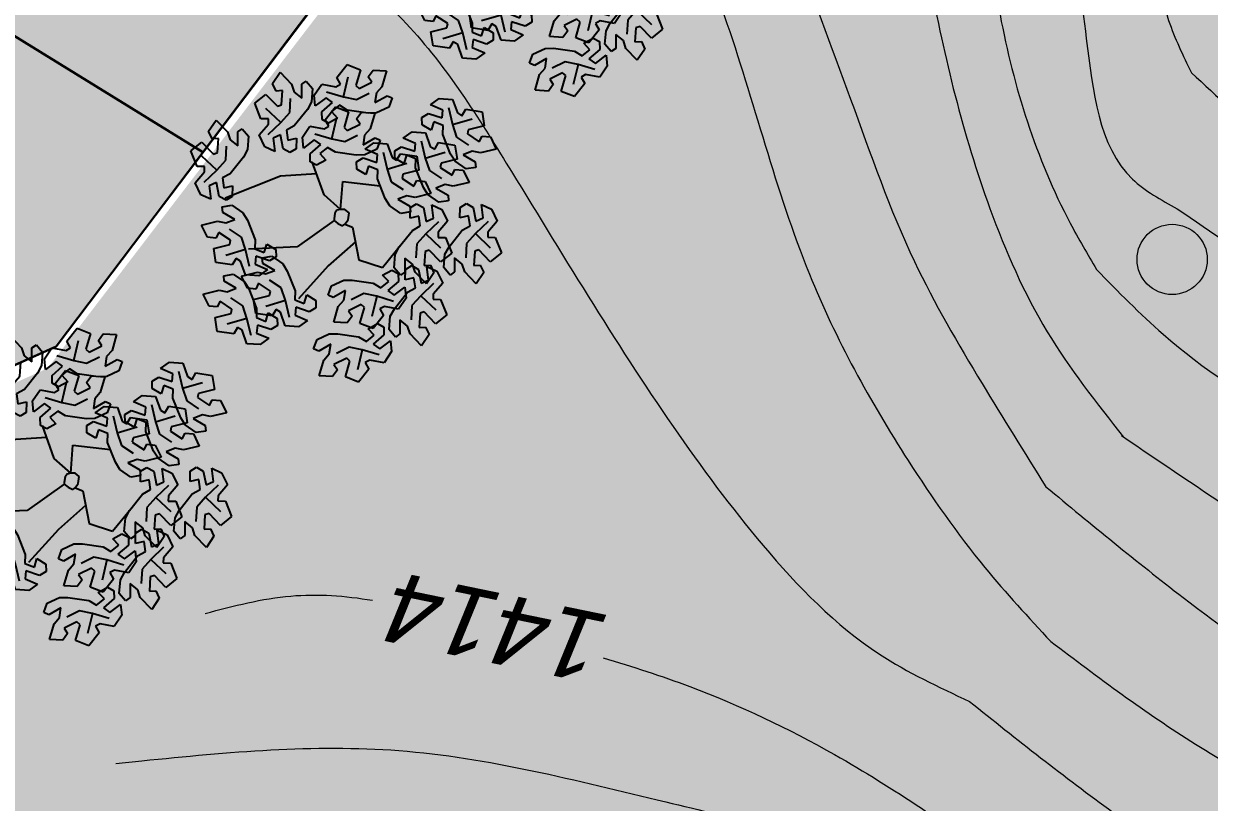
# Model space of a CAD drawing. Header units: millimetres. Extents: x 5637 to 6048, y 3385 to 3927.
# Drawn here: x 5945.9 to 5962.78, y 3538.46 to 3549.55 of the extents above; entities that cross this region are included whole.
import ezdxf

# ---------------------------------------------------------------- set-up
doc = ezdxf.new("R2010")
doc.units = ezdxf.units.MM
doc.layers.add('Contour Lines', color=253, linetype='Continuous')
doc.layers.add('trees old', color=116, linetype='Continuous')
doc.layers.add('hatch', color=253, linetype='Continuous', lineweight=13)
doc.layers.add('project gr', color=250, linetype='Continuous', lineweight=30)
doc.layers.add('plants1', color=7, linetype='Continuous', true_color=0x89ee5d)
doc.styles.add('Arial cursiv 2.0', font='ariali.ttf', dxfattribs={"height": 2})
pattern_1 = [(45, (2816.3681, -1263.7476), (-0.265165043, 0.265165043), []), (135, (2816.3681, -1263.7476), (-0.79549513, 0.265165043), [0.9375, -0.5625])]

# ---------------------------------------------------------------- blocks, each defined once
blk = doc.blocks.new('212')
at = {"color": 48, "linetype": 'Continuous'}
for p, q in [((2812.246, 4856.905), (2812.352, 4857.064)), ((2812.352, 4857.064), (2812.514, 4856.895)), ((2813.16, 4856.989), (2813.307, 4857.173)), ((2813.307, 4857.173), (2813.495, 4857.1)), ((2813.495, 4857.1), (2813.43, 4856.875)), ((2813.608, 4857), (2813.677, 4857.096)), ((2813.677, 4857.096), (2813.867, 4857.083)), ((2813.867, 4857.083), (2813.802, 4856.858)), ((2812.295, 4856.797), (2812.246, 4856.905)), ((2812.514, 4856.895), (2812.551, 4856.783)), ((2812.66, 4856.894), (2812.725, 4856.94)), ((2812.66, 4856.696), (2812.66, 4856.894)), ((2812.725, 4856.94), (2812.813, 4856.833)), ((2812.838, 4856.74), (2812.944, 4856.897)), ((2812.944, 4856.897), (2813.146, 4856.859)), ((2813.146, 4856.859), (2813.212, 4856.895)), ((2813.212, 4856.895), (2813.16, 4856.989)), ((2813.16, 4856.989), (2813.16, 4856.989)), ((2813.255, 4856.716), (2813.323, 4857.001)), ((2813.43, 4856.875), (2813.477, 4856.833)), ((2813.477, 4856.833), (2813.658, 4856.924)), ((2813.658, 4856.924), (2813.608, 4857)), ((2813.802, 4856.858), (2813.724, 4856.77)), ((2811.994, 4856.623), (2812.151, 4856.749)), ((2812.151, 4856.749), (2812.314, 4856.581)), ((2812.386, 4856.803), (2812.295, 4856.797)), ((2812.374, 4856.601), (2812.386, 4856.803)), ((2812.49, 4856.49), (2812.502, 4856.693)), ((2812.551, 4856.783), (2812.66, 4856.696)), ((2812.813, 4856.833), (2812.797, 4856.642)), ((2812.853, 4856.586), (2812.838, 4856.74)), ((2813.006, 4856.701), (2812.853, 4856.586)), ((2813.098, 4856.635), (2813.006, 4856.701)), ((2813.015, 4856.787), (2813.255, 4856.716)), ((2813.255, 4856.716), (2813.44, 4856.678)), ((2813.44, 4856.678), (2813.621, 4856.768)), ((2813.724, 4856.77), (2813.703, 4856.632)), ((2813.703, 4856.632), (2813.875, 4856.731)), ((2813.875, 4856.731), (2813.947, 4856.699)), ((2813.947, 4856.699), (2813.899, 4856.569)), ((2814.492, 4856.602), (2814.619, 4856.692)), ((2814.619, 4856.692), (2814.808, 4856.679)), ((2812.08, 4856.404), (2811.994, 4856.623)), ((2812.364, 4856.35), (2812.151, 4856.551)), ((2812.314, 4856.581), (2812.374, 4856.601)), ((2812.74, 4856.536), (2812.554, 4856.3)), ((2812.797, 4856.642), (2812.74, 4856.536)), ((2812.947, 4856.502), (2813.098, 4856.635)), ((2812.992, 4856.389), (2813.139, 4856.573)), ((2813.197, 4856.594), (2813.085, 4856.506)), ((2813.139, 4856.573), (2813.327, 4856.501)), ((2813.307, 4856.527), (2813.197, 4856.594)), ((2813.605, 4856.484), (2813.307, 4856.527)), ((2813.899, 4856.569), (2813.725, 4856.487)), ((2814.669, 4856.527), (2814.492, 4856.602)), ((2814.658, 4856.414), (2814.669, 4856.527)), ((2814.748, 4856.562), (2814.806, 4856.319)), ((2814.808, 4856.679), (2814.876, 4856.485)), ((2814.94, 4856.446), (2814.995, 4856.538)), ((2814.995, 4856.538), (2814.995, 4856.538)), ((2814.995, 4856.538), (2815.228, 4856.503)), ((2811.335, 4856.226), (2811.441, 4856.385)), ((2811.441, 4856.385), (2811.603, 4856.216)), ((2812.187, 4856.402), (2812.08, 4856.404)), ((2812.08, 4856.404), (2812.08, 4856.404)), ((2812.182, 4856.178), (2812.364, 4856.35)), ((2812.186, 4856.327), (2812.187, 4856.402)), ((2812.364, 4856.35), (2812.49, 4856.49)), ((2812.949, 4856.391), (2812.947, 4856.502)), ((2812.947, 4856.502), (2812.947, 4856.502)), ((2813.04, 4856.341), (2812.949, 4856.391)), ((2813.044, 4856.296), (2812.992, 4856.389)), ((2812.992, 4856.389), (2812.992, 4856.389)), ((2813.171, 4856.413), (2813.04, 4856.341)), ((2813.085, 4856.506), (2813.171, 4856.413)), ((2813.087, 4856.116), (2813.155, 4856.402)), ((2813.327, 4856.501), (2813.262, 4856.276)), ((2813.44, 4856.4), (2813.509, 4856.497)), ((2813.49, 4856.324), (2813.44, 4856.4)), ((2813.509, 4856.497), (2813.699, 4856.484)), ((2813.725, 4856.487), (2813.605, 4856.484)), ((2813.699, 4856.484), (2813.634, 4856.259)), ((2814.371, 4856.422), (2814.467, 4856.479)), ((2814.374, 4856.318), (2814.371, 4856.422)), ((2814.467, 4856.479), (2814.467, 4856.479)), ((2814.467, 4856.479), (2814.658, 4856.414)), ((2814.539, 4856.361), (2814.502, 4856.24)), ((2814.672, 4856.308), (2814.539, 4856.361)), ((2814.806, 4856.319), (2815.087, 4856.403)), ((2814.876, 4856.485), (2814.94, 4856.446)), ((2815.228, 4856.503), (2815.259, 4856.304)), ((2811.384, 4856.118), (2811.335, 4856.226)), ((2811.603, 4856.216), (2811.64, 4856.104)), ((2811.749, 4856.017), (2811.75, 4856.215)), ((2811.75, 4856.215), (2811.814, 4856.261)), ((2811.814, 4856.261), (2811.902, 4856.154)), ((2812.052, 4856.172), (2812.186, 4856.327)), ((2812.554, 4856.3), (2812.441, 4856.239)), ((2812.441, 4856.239), (2812.461, 4856.097)), ((2812.671, 4856.141), (2812.777, 4856.298)), ((2812.777, 4856.298), (2812.979, 4856.26)), ((2812.847, 4856.188), (2813.087, 4856.116)), ((2812.979, 4856.26), (2813.044, 4856.296)), ((2813.262, 4856.276), (2813.309, 4856.234)), ((2813.309, 4856.234), (2813.49, 4856.324)), ((2813.634, 4856.259), (2813.556, 4856.171)), ((2814.106, 4856.127), (2814.232, 4856.217)), ((2814.232, 4856.217), (2814.421, 4856.204)), ((2814.502, 4856.24), (2814.374, 4856.318)), ((2814.421, 4856.204), (2814.489, 4856.01)), ((2814.669, 4856.18), (2814.672, 4856.308)), ((2814.78, 4855.9), (2814.669, 4856.18)), ((2814.806, 4856.319), (2814.865, 4856.14)), ((2815.031, 4856.247), (2815.019, 4856.186)), ((2815.019, 4856.186), (2815.188, 4856.074)), ((2815.259, 4856.304), (2815.031, 4856.247)), ((2811.083, 4855.944), (2811.24, 4856.07)), ((2811.24, 4856.07), (2811.403, 4855.901)), ((2811.475, 4856.124), (2811.384, 4856.118)), ((2811.463, 4855.921), (2811.475, 4856.124)), ((2811.579, 4855.811), (2811.591, 4856.014)), ((2811.64, 4856.104), (2811.749, 4856.017)), ((2811.902, 4856.154), (2811.886, 4855.963)), ((2812.135, 4856.001), (2812.052, 4856.172)), ((2812.356, 4856.174), (2812.252, 4856.127)), ((2812.252, 4856.127), (2812.276, 4855.937)), ((2812.395, 4855.976), (2812.356, 4856.174)), ((2812.461, 4856.097), (2812.584, 4856.126)), ((2812.584, 4856.126), (2812.581, 4855.976)), ((2812.685, 4855.986), (2812.671, 4856.141)), ((2812.838, 4856.102), (2812.685, 4855.986)), ((2812.779, 4855.903), (2812.931, 4856.035)), ((2812.931, 4856.035), (2812.838, 4856.102)), ((2813.087, 4856.116), (2813.272, 4856.078)), ((2813.272, 4856.078), (2813.453, 4856.169)), ((2813.556, 4856.171), (2813.535, 4856.033)), ((2813.535, 4856.033), (2813.707, 4856.132)), ((2813.562, 4855.969), (2813.689, 4856.059)), ((2813.689, 4856.059), (2813.878, 4856.046)), ((2813.707, 4856.132), (2813.779, 4856.099)), ((2813.779, 4856.099), (2813.731, 4855.969)), ((2813.878, 4856.046), (2813.946, 4855.852)), ((2814.282, 4856.052), (2814.106, 4856.127)), ((2814.271, 4855.939), (2814.282, 4856.052)), ((2814.361, 4856.087), (2814.419, 4855.844)), ((2814.489, 4856.01), (2814.553, 4855.971)), ((2814.553, 4855.971), (2814.608, 4856.063)), ((2814.608, 4856.063), (2814.608, 4856.063)), ((2814.608, 4856.063), (2814.841, 4856.028)), ((2814.841, 4856.028), (2814.872, 4855.829)), ((2814.865, 4856.14), (2815.034, 4856.028)), ((2815.188, 4856.074), (2815.228, 4856.156)), ((2815.228, 4856.156), (2815.346, 4856.144)), ((2815.346, 4856.144), (2815.43, 4855.972)), ((2811.169, 4855.725), (2811.083, 4855.944)), ((2811.453, 4855.67), (2811.24, 4855.872)), ((2811.403, 4855.901), (2811.463, 4855.921)), ((2811.829, 4855.857), (2811.643, 4855.621)), ((2811.886, 4855.963), (2811.829, 4855.857)), ((2812.276, 4855.937), (2812.135, 4856.001)), ((2812.493, 4855.922), (2812.395, 4855.976)), ((2812.395, 4855.976), (2812.395, 4855.976)), ((2812.581, 4855.976), (2812.493, 4855.922)), ((2812.781, 4855.791), (2812.779, 4855.903)), ((2812.779, 4855.903), (2812.779, 4855.903)), ((2813.029, 4855.995), (2812.917, 4855.906)), ((2812.917, 4855.906), (2813.003, 4855.814)), ((2813.139, 4855.928), (2813.029, 4855.995)), ((2813.437, 4855.885), (2813.139, 4855.928)), ((2813.557, 4855.888), (2813.437, 4855.885)), ((2813.441, 4855.789), (2813.537, 4855.846)), ((2813.537, 4855.846), (2813.537, 4855.846)), ((2813.537, 4855.846), (2813.727, 4855.781)), ((2813.731, 4855.969), (2813.557, 4855.888)), ((2813.739, 4855.894), (2813.562, 4855.969)), ((2813.727, 4855.781), (2813.739, 4855.894)), ((2813.818, 4855.929), (2813.876, 4855.686)), ((2813.946, 4855.852), (2814.01, 4855.813)), ((2813.985, 4855.946), (2814.08, 4856.004)), ((2813.987, 4855.843), (2813.985, 4855.946)), ((2814.115, 4855.765), (2813.987, 4855.843)), ((2814.01, 4855.813), (2814.065, 4855.905)), ((2814.065, 4855.905), (2814.065, 4855.905)), ((2814.065, 4855.905), (2814.298, 4855.87)), ((2814.08, 4856.004), (2814.08, 4856.004)), ((2814.08, 4856.004), (2814.271, 4855.939)), ((2814.152, 4855.886), (2814.115, 4855.765)), ((2814.285, 4855.833), (2814.152, 4855.886)), ((2814.298, 4855.87), (2814.329, 4855.671)), ((2814.419, 4855.844), (2814.701, 4855.928)), ((2814.419, 4855.844), (2814.479, 4855.665)), ((2814.843, 4855.798), (2814.78, 4855.9)), ((2815.088, 4855.94), (2814.958, 4855.89)), ((2814.958, 4855.89), (2815.129, 4855.79)), ((2815.203, 4855.916), (2815.088, 4855.94)), ((2815.43, 4855.972), (2815.203, 4855.916)), ((2811.276, 4855.723), (2811.169, 4855.725)), ((2811.169, 4855.725), (2811.169, 4855.725)), ((2811.271, 4855.499), (2811.453, 4855.67)), ((2811.275, 4855.648), (2811.276, 4855.723)), ((2811.453, 4855.67), (2811.579, 4855.811)), ((2812.872, 4855.742), (2812.781, 4855.791)), ((2812.978, 4855.318), (2812.811, 4855.791)), ((2813.003, 4855.814), (2812.872, 4855.742)), ((2813.444, 4855.685), (2813.441, 4855.789)), ((2813.572, 4855.607), (2813.444, 4855.685)), ((2813.609, 4855.728), (2813.572, 4855.607)), ((2813.742, 4855.675), (2813.609, 4855.728)), ((2813.739, 4855.547), (2813.742, 4855.675)), ((2813.876, 4855.686), (2814.157, 4855.77)), ((2813.876, 4855.686), (2813.935, 4855.507)), ((2814.329, 4855.671), (2814.101, 4855.614)), ((2814.282, 4855.705), (2814.285, 4855.833)), ((2814.393, 4855.425), (2814.282, 4855.705)), ((2814.645, 4855.772), (2814.632, 4855.711)), ((2814.632, 4855.711), (2814.801, 4855.599)), ((2814.872, 4855.829), (2814.645, 4855.772)), ((2814.801, 4855.599), (2814.842, 4855.681)), ((2814.842, 4855.681), (2814.959, 4855.669)), ((2815, 4855.688), (2814.843, 4855.798)), ((2815.137, 4855.711), (2815, 4855.688)), ((2815.129, 4855.79), (2815.137, 4855.711)), ((2811.141, 4855.492), (2811.275, 4855.648)), ((2811.643, 4855.621), (2811.53, 4855.56)), ((2811.53, 4855.56), (2811.55, 4855.418)), ((2812.357, 4855.587), (2811.568, 4855.27)), ((2812.872, 4855.62), (2812.357, 4855.587)), ((2813.213, 4855.112), (2813.244, 4855.51)), ((2813.244, 4855.51), (2813.778, 4855.448)), ((2813.85, 4855.267), (2813.739, 4855.547)), ((2813.935, 4855.507), (2814.104, 4855.395)), ((2814.101, 4855.614), (2814.089, 4855.553)), ((2814.089, 4855.553), (2814.258, 4855.441)), ((2814.258, 4855.441), (2814.298, 4855.523)), ((2814.298, 4855.523), (2814.416, 4855.511)), ((2814.416, 4855.511), (2814.5, 4855.339)), ((2814.479, 4855.665), (2814.648, 4855.553)), ((2814.959, 4855.669), (2815.044, 4855.497)), ((2811.224, 4855.322), (2811.141, 4855.492)), ((2811.445, 4855.494), (2811.341, 4855.448)), ((2811.341, 4855.448), (2811.365, 4855.257)), ((2811.484, 4855.297), (2811.445, 4855.494)), ((2811.55, 4855.418), (2811.673, 4855.447)), ((2811.673, 4855.447), (2811.67, 4855.297)), ((2814.5, 4855.339), (2814.273, 4855.284)), ((2814.456, 4855.323), (2814.393, 4855.425)), ((2814.701, 4855.465), (2814.571, 4855.415)), ((2814.571, 4855.415), (2814.743, 4855.315)), ((2814.817, 4855.441), (2814.701, 4855.465)), ((2815.044, 4855.497), (2814.817, 4855.441)), ((2811.365, 4855.257), (2811.224, 4855.322)), ((2811.582, 4855.243), (2811.484, 4855.297)), ((2811.484, 4855.297), (2811.484, 4855.297)), ((2811.529, 4855.148), (2811.665, 4855.171)), ((2811.67, 4855.297), (2811.582, 4855.243)), ((2811.665, 4855.171), (2811.823, 4855.062)), ((2813.913, 4855.165), (2813.85, 4855.267)), ((2814.07, 4855.055), (2813.913, 4855.165)), ((2814.158, 4855.307), (2814.028, 4855.257)), ((2814.028, 4855.257), (2814.199, 4855.157)), ((2814.273, 4855.284), (2814.158, 4855.307)), ((2814.208, 4855.138), (2814.296, 4855.192)), ((2814.296, 4855.192), (2814.394, 4855.138)), ((2814.614, 4855.213), (2814.456, 4855.323)), ((2814.537, 4854.988), (2814.513, 4855.178)), ((2814.513, 4855.178), (2814.654, 4855.113)), ((2814.75, 4855.236), (2814.614, 4855.213)), ((2814.743, 4855.315), (2814.75, 4855.236)), ((2814.915, 4855.141), (2815.004, 4855.195)), ((2815.004, 4855.195), (2815.101, 4855.141)), ((2815.244, 4854.99), (2815.221, 4855.18)), ((2815.221, 4855.18), (2815.362, 4855.116)), ((2811.536, 4855.069), (2811.529, 4855.148)), ((2811.708, 4854.97), (2811.536, 4855.069)), ((2811.823, 4855.062), (2811.886, 4854.959)), ((2813.133, 4855.059), (2813.122, 4854.977)), ((2813.162, 4855.099), (2813.133, 4855.059)), ((2813.213, 4855.112), (2813.162, 4855.099)), ((2813.274, 4855.111), (2813.213, 4855.112)), ((2813.334, 4855.062), (2813.274, 4855.111)), ((2813.321, 4854.962), (2813.334, 4855.062)), ((2814.207, 4855.079), (2814.07, 4855.055)), ((2814.199, 4855.157), (2814.207, 4855.079)), ((2814.205, 4854.989), (2814.208, 4855.138)), ((2814.328, 4855.017), (2814.205, 4854.989)), ((2814.348, 4854.876), (2814.328, 4855.017)), ((2814.394, 4855.138), (2814.394, 4855.138)), ((2814.394, 4855.138), (2814.433, 4854.941)), ((2814.654, 4855.113), (2814.737, 4854.943)), ((2814.912, 4854.991), (2814.915, 4855.141)), ((2815.035, 4855.02), (2814.912, 4854.991)), ((2815.056, 4854.878), (2815.035, 4855.02)), ((2815.101, 4855.141), (2815.101, 4855.141)), ((2815.101, 4855.141), (2815.14, 4854.943)), ((2815.362, 4855.116), (2815.445, 4854.945)), ((2811.235, 4854.887), (2811.463, 4854.943)), ((2811.32, 4854.715), (2811.235, 4854.887)), ((2811.463, 4854.943), (2811.578, 4854.919)), ((2811.578, 4854.919), (2811.708, 4854.97)), ((2811.801, 4854.719), (2811.632, 4854.831)), ((2811.886, 4854.959), (2811.997, 4854.679)), ((2813.121, 4854.953), (2812.593, 4854.577)), ((2813.122, 4854.977), (2813.121, 4854.953)), ((2813.121, 4854.953), (2813.175, 4854.911)), ((2813.175, 4854.911), (2813.241, 4854.88)), ((2813.241, 4854.88), (2813.276, 4854.903)), ((2813.276, 4854.903), (2813.321, 4854.962)), ((2813.276, 4854.903), (2813.384, 4854.859)), ((2813.384, 4854.859), (2813.474, 4854.394)), ((2814.235, 4854.814), (2814.348, 4854.876)), ((2814.607, 4854.937), (2814.425, 4854.765)), ((2814.433, 4854.941), (2814.537, 4854.988)), ((2814.737, 4854.943), (2814.603, 4854.787)), ((2814.943, 4854.817), (2815.056, 4854.878)), ((2815.314, 4854.939), (2815.133, 4854.767)), ((2815.14, 4854.943), (2815.244, 4854.99)), ((2815.445, 4854.945), (2815.311, 4854.789)), ((2811.438, 4854.704), (2811.32, 4854.715)), ((2811.478, 4854.785), (2811.438, 4854.704)), ((2811.647, 4854.674), (2811.478, 4854.785)), ((2811.635, 4854.612), (2811.647, 4854.674)), ((2811.86, 4854.54), (2811.801, 4854.719)), ((2811.997, 4854.679), (2811.994, 4854.551)), ((2814.049, 4854.578), (2814.235, 4854.814)), ((2814.425, 4854.765), (2814.299, 4854.624)), ((2814.425, 4854.765), (2814.638, 4854.563)), ((2814.603, 4854.787), (2814.602, 4854.712)), ((2814.602, 4854.712), (2814.709, 4854.711)), ((2814.709, 4854.711), (2814.709, 4854.711)), ((2814.709, 4854.711), (2814.795, 4854.491)), ((2814.757, 4854.58), (2814.943, 4854.817)), ((2815.133, 4854.767), (2815.007, 4854.626)), ((2815.133, 4854.767), (2815.345, 4854.566)), ((2815.311, 4854.789), (2815.309, 4854.715)), ((2815.309, 4854.715), (2815.416, 4854.713)), ((2815.416, 4854.713), (2815.416, 4854.713)), ((2815.416, 4854.713), (2815.502, 4854.494)), ((2811.407, 4854.556), (2811.635, 4854.612)), ((2811.438, 4854.357), (2811.407, 4854.556)), ((2811.86, 4854.54), (2811.579, 4854.456)), ((2811.918, 4854.297), (2811.86, 4854.54)), ((2812.593, 4854.577), (2811.902, 4854.548)), ((2811.994, 4854.551), (2812.127, 4854.498)), ((2812.127, 4854.498), (2812.164, 4854.619)), ((2812.164, 4854.619), (2812.292, 4854.541)), ((2812.292, 4854.541), (2812.294, 4854.438)), ((2813.424, 4854.652), (2813.038, 4854.309)), ((2813.809, 4854.284), (2814.091, 4854.631)), ((2813.992, 4854.472), (2814.049, 4854.578)), ((2814.299, 4854.624), (2814.287, 4854.422)), ((2814.416, 4854.514), (2814.403, 4854.312)), ((2814.475, 4854.534), (2814.416, 4854.514)), ((2814.638, 4854.365), (2814.475, 4854.534)), ((2814.795, 4854.491), (2814.638, 4854.365)), ((2814.699, 4854.475), (2814.757, 4854.58)), ((2815.007, 4854.626), (2814.995, 4854.424)), ((2815.123, 4854.516), (2815.111, 4854.314)), ((2815.183, 4854.536), (2815.123, 4854.516)), ((2815.345, 4854.367), (2815.183, 4854.536)), ((2815.502, 4854.494), (2815.345, 4854.367)), ((2811.671, 4854.321), (2811.438, 4854.357)), ((2811.726, 4854.413), (2811.671, 4854.321)), ((2811.671, 4854.321), (2811.671, 4854.321)), ((2811.79, 4854.374), (2811.726, 4854.413)), ((2811.858, 4854.18), (2811.79, 4854.374)), ((2812.008, 4854.445), (2811.997, 4854.332)), ((2811.997, 4854.332), (2812.173, 4854.257)), ((2812.199, 4854.38), (2812.008, 4854.445)), ((2812.097, 4854.422), (2812.234, 4854.446)), ((2812.105, 4854.344), (2812.097, 4854.422)), ((2812.276, 4854.244), (2812.105, 4854.344)), ((2812.294, 4854.438), (2812.199, 4854.38)), ((2812.199, 4854.38), (2812.199, 4854.38)), ((2812.234, 4854.446), (2812.391, 4854.336)), ((2812.391, 4854.336), (2812.454, 4854.234)), ((2813.474, 4854.394), (2813.809, 4854.284)), ((2813.976, 4854.281), (2813.992, 4854.472)), ((2814.238, 4854.331), (2814.129, 4854.419)), ((2814.129, 4854.419), (2814.129, 4854.22)), ((2814.275, 4854.22), (2814.238, 4854.331)), ((2814.683, 4854.283), (2814.699, 4854.475)), ((2814.945, 4854.334), (2814.836, 4854.421)), ((2814.836, 4854.421), (2814.836, 4854.223)), ((2814.982, 4854.222), (2814.945, 4854.334)), ((2815.111, 4854.314), (2815.202, 4854.32)), ((2815.202, 4854.32), (2815.251, 4854.212)), ((2811.549, 4854.168), (2811.686, 4854.191)), ((2811.557, 4854.089), (2811.549, 4854.168)), ((2811.686, 4854.191), (2811.843, 4854.082)), ((2811.803, 4854.162), (2812.031, 4854.217)), ((2811.888, 4853.99), (2811.803, 4854.162)), ((2812.047, 4854.167), (2811.858, 4854.18)), ((2812.031, 4854.217), (2812.146, 4854.194)), ((2812.173, 4854.257), (2812.047, 4854.167)), ((2812.146, 4854.194), (2812.276, 4854.244)), ((2812.454, 4854.234), (2812.565, 4853.954)), ((2813.038, 4854.309), (2812.612, 4853.837)), ((2813.812, 4854.177), (2813.943, 4854.249)), ((2813.899, 4854.085), (2813.812, 4854.177)), ((2813.943, 4854.249), (2814.034, 4854.2)), ((2814.064, 4854.174), (2813.976, 4854.281)), ((2814.034, 4854.2), (2814.036, 4854.088)), ((2814.129, 4854.22), (2814.064, 4854.174)), ((2814.134, 4854.108), (2814.137, 4854.258)), ((2814.137, 4854.258), (2814.226, 4854.312)), ((2814.226, 4854.312), (2814.323, 4854.257)), ((2814.437, 4854.051), (2814.275, 4854.22)), ((2814.323, 4854.257), (2814.323, 4854.257)), ((2814.323, 4854.257), (2814.362, 4854.06)), ((2814.403, 4854.312), (2814.494, 4854.317)), ((2814.543, 4854.21), (2814.437, 4854.051)), ((2814.466, 4854.107), (2814.443, 4854.297)), ((2814.443, 4854.297), (2814.584, 4854.233)), ((2814.494, 4854.317), (2814.543, 4854.21)), ((2814.584, 4854.233), (2814.667, 4854.062)), ((2814.772, 4854.177), (2814.683, 4854.283)), ((2814.836, 4854.223), (2814.772, 4854.177)), ((2815.144, 4854.053), (2814.982, 4854.222)), ((2815.251, 4854.212), (2815.144, 4854.053)), ((2811.728, 4853.989), (2811.557, 4854.089)), ((2811.598, 4853.939), (2811.728, 4853.989)), ((2811.843, 4854.082), (2811.906, 4853.979)), ((2812.006, 4853.978), (2811.888, 4853.99)), ((2812.046, 4854.06), (2812.006, 4853.978)), ((2812.215, 4853.948), (2812.046, 4854.06)), ((2812.369, 4853.994), (2812.2, 4854.106)), ((2812.428, 4853.815), (2812.369, 4853.994)), ((2813.037, 4853.892), (2813.085, 4854.022)), ((2813.085, 4854.022), (2813.258, 4854.104)), ((2813.258, 4854.104), (2813.379, 4854.107)), ((2813.379, 4854.107), (2813.676, 4854.063)), ((2813.676, 4854.063), (2813.786, 4853.996)), ((2813.786, 4853.996), (2813.899, 4854.085)), ((2814.036, 4854.088), (2813.885, 4853.956)), ((2813.977, 4853.889), (2814.13, 4854.005)), ((2814.036, 4854.088), (2814.036, 4854.088)), ((2814.13, 4854.005), (2814.145, 4853.85)), ((2814.257, 4854.137), (2814.134, 4854.108)), ((2814.165, 4853.933), (2814.278, 4853.995)), ((2814.278, 4853.995), (2814.257, 4854.137)), ((2814.536, 4854.056), (2814.355, 4853.884)), ((2814.362, 4854.06), (2814.466, 4854.107)), ((2814.667, 4854.062), (2814.533, 4853.906)), ((2811.256, 4853.907), (2811.483, 4853.963)), ((2811.34, 4853.735), (2811.256, 4853.907)), ((2811.483, 4853.963), (2811.598, 4853.939)), ((2811.821, 4853.739), (2811.652, 4853.851)), ((2811.906, 4853.979), (2812.017, 4853.699)), ((2811.975, 4853.83), (2812.203, 4853.887)), ((2812.006, 4853.631), (2811.975, 4853.83)), ((2812.428, 4853.815), (2812.147, 4853.731)), ((2812.203, 4853.887), (2812.215, 4853.948)), ((2812.486, 4853.572), (2812.428, 4853.815)), ((2812.565, 4853.954), (2812.562, 4853.826)), ((2812.562, 4853.826), (2812.695, 4853.773)), ((2812.695, 4853.773), (2812.732, 4853.894)), ((2812.732, 4853.894), (2812.86, 4853.816)), ((2812.86, 4853.816), (2812.863, 4853.712)), ((2813.109, 4853.859), (2813.037, 4853.892)), ((2813.281, 4853.958), (2813.109, 4853.859)), ((2813.181, 4853.732), (2813.259, 4853.82)), ((2813.259, 4853.82), (2813.281, 4853.958)), ((2813.544, 4853.913), (2813.362, 4853.823)), ((2813.729, 4853.875), (2813.544, 4853.913)), ((2813.729, 4853.875), (2813.66, 4853.589)), ((2813.968, 4853.803), (2813.729, 4853.875)), ((2813.885, 4853.956), (2813.977, 4853.889)), ((2813.979, 4853.697), (2814.165, 4853.933)), ((2814.145, 4853.85), (2814.039, 4853.693)), ((2814.355, 4853.884), (2814.229, 4853.743)), ((2814.355, 4853.884), (2814.568, 4853.682)), ((2814.533, 4853.906), (2814.531, 4853.832)), ((2814.531, 4853.832), (2814.638, 4853.83)), ((2814.638, 4853.83), (2814.638, 4853.83)), ((2814.638, 4853.83), (2814.724, 4853.611)), ((2811.458, 4853.724), (2811.34, 4853.735)), ((2811.498, 4853.805), (2811.458, 4853.724)), ((2811.667, 4853.693), (2811.498, 4853.805)), ((2811.655, 4853.632), (2811.667, 4853.693)), ((2811.88, 4853.56), (2811.821, 4853.739)), ((2812.017, 4853.699), (2812.014, 4853.571)), ((2812.294, 4853.688), (2812.239, 4853.596)), ((2812.358, 4853.649), (2812.294, 4853.688)), ((2812.426, 4853.455), (2812.358, 4853.649)), ((2812.576, 4853.72), (2812.565, 4853.607)), ((2812.767, 4853.655), (2812.576, 4853.72)), ((2812.863, 4853.712), (2812.767, 4853.655)), ((2812.767, 4853.655), (2812.767, 4853.655)), ((2813.116, 4853.507), (2813.181, 4853.732)), ((2813.507, 4853.757), (2813.325, 4853.667)), ((2813.325, 4853.667), (2813.376, 4853.591)), ((2813.489, 4853.49), (2813.554, 4853.715)), ((2813.554, 4853.715), (2813.507, 4853.757)), ((2813.837, 4853.731), (2813.771, 4853.695)), ((2813.771, 4853.695), (2813.823, 4853.602)), ((2814.039, 4853.693), (2813.837, 4853.731)), ((2813.921, 4853.591), (2813.979, 4853.697)), ((2814.229, 4853.743), (2814.217, 4853.541)), ((2814.405, 4853.653), (2814.345, 4853.633)), ((2814.567, 4853.484), (2814.405, 4853.653)), ((2811.427, 4853.575), (2811.655, 4853.632)), ((2811.458, 4853.376), (2811.427, 4853.575)), ((2811.88, 4853.56), (2811.599, 4853.476)), ((2811.938, 4853.317), (2811.88, 4853.56)), ((2812.239, 4853.596), (2812.006, 4853.631)), ((2812.014, 4853.571), (2812.147, 4853.518)), ((2812.147, 4853.518), (2812.184, 4853.639)), ((2812.184, 4853.639), (2812.312, 4853.561)), ((2812.239, 4853.596), (2812.239, 4853.596)), ((2812.312, 4853.561), (2812.315, 4853.458)), ((2812.565, 4853.607), (2812.742, 4853.532)), ((2812.742, 4853.532), (2812.615, 4853.442)), ((2813.307, 4853.495), (2813.116, 4853.507)), ((2813.376, 4853.591), (2813.307, 4853.495)), ((2813.676, 4853.418), (2813.489, 4853.49)), ((2813.606, 4853.414), (2813.737, 4853.486)), ((2813.823, 4853.602), (2813.676, 4853.418)), ((2813.737, 4853.486), (2813.828, 4853.436)), ((2813.823, 4853.602), (2813.823, 4853.602)), ((2813.905, 4853.4), (2813.921, 4853.591)), ((2814.167, 4853.45), (2814.058, 4853.538)), ((2814.058, 4853.538), (2814.058, 4853.34)), ((2814.345, 4853.633), (2814.333, 4853.431)), ((2814.724, 4853.611), (2814.567, 4853.484)), ((2811.691, 4853.341), (2811.458, 4853.376)), ((2811.746, 4853.433), (2811.691, 4853.341)), ((2811.691, 4853.341), (2811.691, 4853.341)), ((2811.81, 4853.394), (2811.746, 4853.433)), ((2811.878, 4853.2), (2811.81, 4853.394)), ((2812.028, 4853.465), (2812.017, 4853.352)), ((2812.017, 4853.352), (2812.194, 4853.277)), ((2812.219, 4853.4), (2812.028, 4853.465)), ((2812.315, 4853.458), (2812.219, 4853.4)), ((2812.219, 4853.4), (2812.219, 4853.4)), ((2812.615, 4853.442), (2812.426, 4853.455)), ((2812.878, 4853.258), (2813.052, 4853.34)), ((2813.052, 4853.34), (2813.172, 4853.343)), ((2813.172, 4853.343), (2813.47, 4853.3)), ((2813.58, 4853.233), (2813.692, 4853.321)), ((2813.692, 4853.321), (2813.606, 4853.414)), ((2813.83, 4853.325), (2813.678, 4853.192)), ((2813.828, 4853.436), (2813.83, 4853.325)), ((2813.83, 4853.325), (2813.83, 4853.325)), ((2813.994, 4853.294), (2813.905, 4853.4)), ((2814.058, 4853.34), (2813.994, 4853.294)), ((2814.204, 4853.339), (2814.167, 4853.45)), ((2814.366, 4853.17), (2814.204, 4853.339)), ((2814.333, 4853.431), (2814.424, 4853.437)), ((2814.473, 4853.329), (2814.366, 4853.17)), ((2814.424, 4853.437), (2814.473, 4853.329)), ((2812.067, 4853.187), (2811.878, 4853.2)), ((2812.194, 4853.277), (2812.067, 4853.187)), ((2812.83, 4853.128), (2812.878, 4853.258)), ((2813.074, 4853.194), (2812.902, 4853.095)), ((2813.053, 4853.056), (2813.074, 4853.194)), ((2813.337, 4853.149), (2813.156, 4853.059)), ((2813.522, 4853.111), (2813.337, 4853.149)), ((2813.47, 4853.3), (2813.58, 4853.233)), ((2813.678, 4853.192), (2813.771, 4853.126)), ((2813.771, 4853.126), (2813.924, 4853.241)), ((2813.924, 4853.241), (2813.939, 4853.087)), ((2812.902, 4853.095), (2812.83, 4853.128)), ((2812.975, 4852.968), (2813.053, 4853.056)), ((2813.3, 4852.994), (2813.119, 4852.903)), ((2813.347, 4852.952), (2813.3, 4852.994)), ((2813.522, 4853.111), (2813.454, 4852.826)), ((2813.762, 4853.04), (2813.522, 4853.111)), ((2813.939, 4853.087), (2813.832, 4852.929)), ((2812.91, 4852.744), (2812.975, 4852.968)), ((2813.169, 4852.827), (2813.1, 4852.731)), ((2813.119, 4852.903), (2813.169, 4852.827)), ((2813.282, 4852.727), (2813.347, 4852.952)), ((2813.617, 4852.838), (2813.47, 4852.654)), ((2813.63, 4852.967), (2813.565, 4852.932)), ((2813.565, 4852.932), (2813.617, 4852.838)), ((2813.617, 4852.838), (2813.617, 4852.838)), ((2813.832, 4852.929), (2813.63, 4852.967)), ((2813.1, 4852.731), (2812.91, 4852.744)), ((2813.47, 4852.654), (2813.282, 4852.727))]:
    blk.add_line(p, q, dxfattribs=at)
at = {"layer": 'plants1', "color": 48, "linetype": 'Continuous'}
blk.add_line((2813.213, 4855.112), (2812.978, 4855.318), dxfattribs=at)

msp = doc.modelspace()

# ---------------------------------------------------------------- hatches: boundary and pattern name
at = {"layer": 'hatch'}
h = msp.add_hatch(dxfattribs=at)
h.set_pattern_fill('ANSI31', color=256, scale=8, style=0)
h.set_pattern_definition([(45, (2816.3681, -1263.7476), (-0.70710678, 0.70710678), [])])
edge = h.paths.add_edge_path()
edge.add_arc((5888.219, 3544.252), 5.1, 222.2097, 295.0107)
edge.add_line((5890.375, 3539.63), (5962.724, 3573.369))
edge.add_arc((5959.301, 3580.71), 8.1, 295.001, 379.152)
edge.add_line((5966.953, 3583.367), (5974.952, 3569.541))
edge.add_arc((5969.707, 3565.844), 6.417, 35.1771, 121.8211)
edge.add_line((5966.324, 3571.297), (5964.182, 3570.41))
edge.add_line((5964.182, 3570.41), (5950.36, 3564.025))
edge.add_line((5950.36, 3564.025), (5941.02, 3551.651))
edge.add_line((5941.02, 3551.651), (5918.251, 3541.464))
edge.add_line((5918.251, 3541.464), (5903.787, 3542.209))
edge.add_line((5903.787, 3542.209), (5887.478, 3534.62))
edge.add_line((5887.478, 3534.62), (5884.441, 3540.825))
at = {"layer": 'plants1'}
h = msp.add_hatch(dxfattribs=at)
h.set_pattern_fill('ANSI38', color=256, scale=3, style=0)
h.set_pattern_definition(pattern_1)
edge = h.paths.add_edge_path()
edge.add_line((5867.34, 3539.402), (5867.92, 3539.013))
edge.add_line((5867.92, 3539.013), (5868.308, 3538.645))
edge.add_line((5868.308, 3538.645), (5868.752, 3538.148))
edge.add_line((5868.752, 3538.148), (5869.041, 3537.742))
edge.add_line((5869.041, 3537.742), (5873.636, 3527.954))
edge.add_line((5873.636, 3527.954), (5903.83, 3542.008))
edge.add_line((5903.83, 3542.008), (5918.292, 3541.262))
edge.add_line((5918.292, 3541.262), (5941.162, 3551.495))
edge.add_line((5941.162, 3551.495), (5950.483, 3563.852))
edge.add_line((5950.483, 3563.852), (5964.275, 3570.231))
edge.add_line((5964.275, 3570.231), (5965.741, 3570.87))
edge.add_arc((5969.427, 3564.866), 7.045, 27.8009, 121.5464, ccw=False)
edge.add_arc((5969.675, 3565.205), 6.671, -45.7784, 26.2211, ccw=False)
edge.add_line((5974.327, 3560.424), (5968.693, 3565.053))
edge.add_line((5968.693, 3565.053), (5960.295, 3566.736))
edge.add_line((5960.295, 3566.736), (5952.863, 3563.409))
edge.add_line((5952.863, 3563.409), (5951.176, 3562.582))
edge.add_line((5951.176, 3562.582), (5942, 3550.445))
edge.add_line((5942, 3550.445), (5918.535, 3539.942))
edge.add_line((5918.535, 3539.942), (5904.708, 3540.697))
edge.add_line((5904.708, 3540.697), (5873.015, 3526.282))
edge.add_line((5873.015, 3526.282), (5867.474, 3538.114))
edge.add_line((5867.474, 3538.114), (5850.757, 3543.697))
edge.add_line((5850.757, 3543.697), (5843.662, 3553.614))
edge.add_arc((5860.091, 3565.369), 20.202, 201.3953, 215.5839, ccw=False)
edge.add_line((5841.281, 3557.999), (5825.633, 3591.334))
edge.add_line((5825.633, 3591.334), (5826.243, 3603.828))
edge.add_line((5826.243, 3603.828), (5807.932, 3643.213))
edge.add_line((5807.932, 3643.213), (5807.544, 3643.019))
edge.add_line((5807.544, 3643.019), (5797.983, 3663.178))
edge.add_line((5797.983, 3663.178), (5798.221, 3663.231))
edge.add_line((5798.221, 3663.231), (5798.431, 3663.244))
edge.add_arc((5796.471, 3658.681), 4.965, 43.2819, 66.7604, ccw=False)
edge.add_arc((5798.419, 3659.931), 2.724, 20.3316, 52.2783, ccw=False)
edge.add_line((5800.974, 3660.877), (5827.02, 3605.063))
edge.add_arc((5822.581, 3602.992), 4.898, -5.6385, 25.0165, ccw=False)
edge.add_line((5827.456, 3602.511), (5827.027, 3592.341))
edge.add_arc((5831.442, 3591.753), 4.454, 172.4152, 196.7576)
edge.add_line((5827.177, 3590.469), (5842.181, 3557.926))
edge.add_line((5842.181, 3557.926), (5843.932, 3555.588))
edge.add_line((5843.932, 3555.588), (5844.458, 3554.733))
edge.add_line((5844.458, 3554.733), (5845.512, 3553.146))
edge.add_line((5845.512, 3553.146), (5846.227, 3552.147))
edge.add_line((5846.227, 3552.147), (5850.021, 3546.975))
edge.add_arc((5853.593, 3549.596), 4.43, 216.2648, 225.9659)
edge.add_arc((5856.006, 3552.091), 7.901, 225.9659, 233.1983)
edge.add_arc((5852.865, 3547.894), 2.659, 233.1983, 246.1025)
edge.add_arc((5864.548, 3574.26), 31.498, 246.1025, 247.3946)
edge.add_line((5852.441, 3545.182), (5866.919, 3539.623))
edge.add_line((5866.919, 3539.623), (5867.34, 3539.402))
h = msp.add_hatch(dxfattribs=at)
h.set_pattern_fill('ANSI38', color=256, scale=3, style=0)
h.set_pattern_definition(pattern_1)
edge = h.paths.add_edge_path()
edge.add_line((5725.364, 3655.929), (5797.285, 3662.691))
edge.add_line((5797.285, 3662.691), (5824.807, 3603.238))
edge.add_line((5824.807, 3603.238), (5824.228, 3590.88))
edge.add_line((5824.228, 3590.88), (5841.23, 3554.438))
edge.add_line((5841.23, 3554.438), (5849.602, 3542.469))
edge.add_line((5849.602, 3542.469), (5866.561, 3537.067))
edge.add_line((5866.561, 3537.067), (5872.441, 3524.382))
edge.add_line((5872.441, 3524.382), (5904.707, 3539.095))
edge.add_line((5904.707, 3539.095), (5918.188, 3538.464))
edge.add_line((5918.188, 3538.464), (5942.734, 3549.513))
edge.add_line((5942.734, 3549.513), (5952.304, 3561.86))
edge.add_line((5952.304, 3561.86), (5960.573, 3565.61))
edge.add_line((5960.573, 3565.61), (5967.929, 3564.035))
edge.add_line((5967.929, 3564.035), (5968.822, 3563.47))
edge.add_line((5968.822, 3563.47), (5964.54, 3561.462))
edge.add_line((5964.54, 3561.462), (5955.845, 3557.471))
edge.add_line((5955.845, 3557.471), (5946.359, 3544.948))
edge.add_line((5946.359, 3544.948), (5919.845, 3533.075))
edge.add_line((5919.845, 3533.075), (5906.098, 3533.757))
edge.add_line((5906.098, 3533.757), (5874.594, 3519.437))
edge.add_arc((5872.372, 3524.323), 5.368, 204.0277, 294.4439, ccw=False)
edge.add_line((5867.469, 3522.138), (5862.463, 3532.33))
edge.add_line((5862.463, 3532.33), (5846.443, 3537.982))
edge.add_line((5846.443, 3537.982), (5836.473, 3552.342))
edge.add_line((5836.473, 3552.342), (5835.014, 3554.644))
edge.add_line((5835.014, 3554.644), (5818.867, 3589.841))
edge.add_line((5818.867, 3589.841), (5819.521, 3602.274))
edge.add_line((5819.521, 3602.274), (5801.553, 3640.604))
edge.add_line((5801.553, 3640.604), (5788.295, 3640.187))
edge.add_line((5788.295, 3640.187), (5786.912, 3635.335))
edge.add_line((5786.912, 3635.335), (5741.72, 3631.437))
edge.add_line((5741.72, 3631.437), (5726.648, 3641.007))
edge.add_line((5726.648, 3641.007), (5725.364, 3655.929))
at = {"layer": 'plants1', "lineweight": 9, "true_color": 0x87ea5d}
h = msp.add_hatch(dxfattribs=at)
h.set_pattern_fill('GRASS', color=83, style=0)
h.set_pattern_definition([(90, (2816.3681, -1263.7476), (-0.70710678, 0.70710678), [0.1875, -1.22671356]), (45, (2816.3681, -1263.7476), (-0.70710678, 0.70710678), [0.1875, -0.8125]), (135, (2816.3681, -1263.7476), (-0.70710678, -0.70710678), [0.1875, -0.8125])])
edge = h.paths.add_edge_path()
edge.add_line((5983.543, 3551.446), (5969.641, 3562.838))
edge.add_line((5969.641, 3562.838), (5966.492, 3561.769))
edge.add_line((5966.492, 3561.769), (5955.921, 3557.3))
edge.add_line((5955.921, 3557.3), (5946.239, 3544.639))
edge.add_line((5946.239, 3544.639), (5920.217, 3532.994))
edge.add_line((5920.217, 3532.994), (5906.122, 3533.806))
edge.add_line((5906.122, 3533.806), (5874.303, 3518.906))
edge.add_arc((5872.286, 3523.588), 5.098, 205.9057, 293.3056, ccw=False)
edge.add_line((5867.7, 3521.361), (5862.632, 3531.794))
edge.add_line((5862.632, 3531.794), (5846.301, 3537.846))
edge.add_line((5846.301, 3537.846), (5835.705, 3553.19))
edge.add_line((5835.705, 3553.19), (5829.87, 3565.464))
edge.add_line((5829.87, 3565.464), (5818.952, 3589.788))
edge.add_line((5818.952, 3589.788), (5819.105, 3602.063))
edge.add_line((5819.105, 3602.063), (5812.502, 3616.946))
edge.add_line((5812.502, 3616.946), (5783.214, 3614.413))
edge.add_line((5783.214, 3614.413), (5742.277, 3610.94))
edge.add_line((5742.277, 3610.94), (5740.644, 3628.009))
edge.add_line((5740.644, 3628.009), (5728.217, 3636.089))
edge.add_line((5728.217, 3636.089), (5724.527, 3634.145))
edge.add_line((5724.527, 3634.145), (5745.964, 3596.015))
edge.add_line((5745.964, 3596.015), (5750.559, 3599.374))
edge.add_line((5750.559, 3599.374), (5769.623, 3566.839))
edge.add_line((5769.623, 3566.839), (5734.816, 3545.998))
edge.add_line((5734.816, 3545.998), (5735.197, 3544.983))
edge.add_line((5735.197, 3544.983), (5738.117, 3540.416))
edge.add_line((5738.117, 3540.416), (5741.545, 3535.468))
edge.add_line((5741.545, 3535.468), (5749.037, 3527.602))
edge.add_line((5749.037, 3527.602), (5798.599, 3480.165))
edge.add_arc((5805.583, 3474.341), 9.094, 39.829, 140.171, ccw=False)
edge.add_line((5812.566, 3480.165), (5813.836, 3478.643))
edge.add_line((5813.836, 3478.643), (5821.581, 3487.397))
edge.add_line((5821.581, 3487.397), (5830.343, 3479.658))
edge.add_line((5830.343, 3479.658), (5822.089, 3470.396))
edge.add_line((5822.089, 3470.396), (5822.851, 3469.382))
edge.add_line((5822.851, 3469.382), (5809.501, 3454.18))
edge.add_line((5809.501, 3454.18), (5804.183, 3458.066))
edge.add_line((5804.183, 3458.066), (5802.357, 3455.686))
edge.add_line((5802.357, 3455.686), (5805.85, 3451.087))
edge.add_line((5805.85, 3451.087), (5796.325, 3440.222))
edge.add_line((5796.325, 3440.222), (5784.02, 3450.626))
edge.add_line((5784.02, 3450.626), (5793.014, 3461.339))
edge.add_line((5793.014, 3461.339), (5795.526, 3459.325))
edge.add_line((5795.526, 3459.325), (5796.853, 3460.965))
edge.add_line((5796.853, 3460.965), (5791.157, 3465.936))
edge.add_line((5791.157, 3465.936), (5792.654, 3467.652))
edge.add_arc((5786.627, 3472.912), 8, 318.8869, 400.7908)
edge.add_line((5792.683, 3478.138), (5782.845, 3488.438))
edge.add_line((5782.845, 3488.438), (5763.729, 3506.991))
edge.add_line((5763.729, 3506.991), (5752.522, 3518.421))
edge.add_line((5752.522, 3518.421), (5734.816, 3536.224))
edge.add_line((5734.816, 3536.224), (5726.083, 3549.349))
edge.add_line((5726.083, 3549.349), (5715.102, 3569.233))
edge.add_line((5715.102, 3569.233), (5688.066, 3610.011))
edge.add_line((5688.066, 3610.011), (5687.669, 3609.779))
edge.add_line((5687.669, 3609.779), (5701.642, 3588.088))
edge.add_line((5701.642, 3588.088), (5696.039, 3584.445))
edge.add_line((5696.039, 3584.445), (5702.714, 3568.95))
edge.add_line((5702.714, 3568.95), (5693.954, 3563.085))
edge.add_line((5693.954, 3563.085), (5685.569, 3556.596))
edge.add_line((5685.569, 3556.596), (5723.081, 3502.397))
edge.add_line((5723.081, 3502.397), (5785.06, 3394.671))
edge.add_line((5785.06, 3394.671), (5883.788, 3413.05))
edge.add_line((5883.788, 3413.05), (5919.33, 3457.939))
edge.add_line((5919.33, 3457.939), (5966.333, 3498.085))
edge.add_line((5966.333, 3498.085), (6010.1, 3522.463))
edge.add_line((6010.1, 3522.463), (6039.964, 3496.517))
edge.add_line((6039.964, 3496.517), (6039.964, 3522.841))
edge.add_line((6039.964, 3522.841), (6037.045, 3526.909))
edge.add_line((6037.045, 3526.909), (6033.325, 3517.218))
edge.add_line((6033.325, 3517.218), (6030.351, 3517.764))
edge.add_line((6030.351, 3517.764), (6029.211, 3517.176))
edge.add_line((6029.211, 3517.176), (6022.483, 3530.585))
edge.add_line((6022.483, 3530.585), (6022.593, 3530.842))
edge.add_line((6022.593, 3530.842), (5996.701, 3552.464))
edge.add_line((5996.701, 3552.464), (5983.543, 3551.446))

# ---------------------------------------------------------------- linework, layer by layer
at = {"layer": 'Contour Lines', "lineweight": 5, "ltscale": 0.5}
for points, knots in [([(5957.185, 3582.025), (5957.22, 3581.955), (5957.615, 3581.107), (5957.832, 3579.129), (5959.244, 3576.023), (5959.206, 3571.476), (5960.722, 3566.92), (5961.026, 3562.137), (5961.783, 3558.191), (5962.274, 3554.558), (5961.957, 3551.826), (5961.996, 3549.935), (5962.404, 3549.093), (5962.523, 3548.848)], [3.139825, 3.139825, 3.139825, 3.139825, 3.616037, 8.81262, 14.757025, 23.877006, 35.496827, 43.32031, 52.491971, 59.666239, 65.101224, 69.063539, 70.682913, 70.682913, 70.682913, 70.682913]), ([(5959.653, 3561.446), (5959.749, 3560.782), (5960.08, 3558.56), (5960.867, 3555.632), (5960.579, 3552.185), (5961.002, 3549.804), (5961.227, 3547.511), (5962.093, 3547.037), (5962.323, 3546.911)], [42.173954, 42.173954, 42.173954, 42.173954, 46.203376, 55.655949, 60.169677, 66.605043, 70.814777, 72.34564, 72.34564, 72.34564, 72.34564]), ([(5956.986, 3559.914), (5956.99, 3559.445), (5957.046, 3557.254), (5958.244, 3554.087), (5958.74, 3550.153), (5959.423, 3547.341), (5960.39, 3545.14), (5961.173, 3544.145), (5961.557, 3543.658)], [31.315488, 31.315488, 31.315488, 31.315488, 34.127472, 44.493642, 51.19006, 57.919965, 61.787031, 65.494009, 65.494009, 65.494009, 65.494009]), ([(5958.376, 3559.914), (5958.55, 3558.864), (5959.021, 3556.574), (5959.453, 3553.151), (5959.654, 3549.725), (5960.389, 3547.383), (5961.044, 3546.263), (5961.171, 3546.046)], [39.416902, 39.416902, 39.416902, 39.416902, 45.804495, 53.433249, 60.102004, 66.37142, 67.880976, 67.880976, 67.880976, 67.880976]), ([(5948.484, 3541.149), (5948.889, 3541.255), (5949.676, 3541.462), (5950.474, 3541.4), (5950.863, 3541.337)], [0, 0, 0, 0, 2.482424, 4.832069, 4.832069, 4.832069, 4.832069]), ([(5954.149, 3540.515), (5954.565, 3540.393), (5955.695, 3540.029), (5957.666, 3539.096), (5959.082, 3538.107), (5959.877, 3537.552)], [11.549549, 11.549549, 11.549549, 11.549549, 14.16608, 18.717927, 24.527216, 24.527216, 24.527216, 24.527216]), ([(5947.209, 3539.012), (5947.333, 3539.025), (5948.683, 3539.165), (5951.33, 3539.408), (5954.716, 3538.523), (5957.516, 3537.896), (5958.67, 3536.908), (5959.07, 3536.565)], [13.864469, 13.864469, 13.864469, 13.864469, 14.606933, 21.924089, 29.667028, 35.557901, 38.68672, 38.68672, 38.68672, 38.68672])]:
    msp.add_open_spline(points, degree=3, knots=knots, dxfattribs=at)
for points in [[(5952.136, 3565.155), (5952.751, 3563.15), (5953.099, 3560.932), (5954.142, 3558.66), (5955.746, 3555.933), (5956.255, 3553.093), (5957.672, 3548.469), (5958.581, 3546.159), (5959.544, 3544.422), (5960.453, 3542.952)], [(5951.105, 3557.433), (5952.668, 3556.34), (5954.7, 3552.591), (5955.872, 3549.663), (5957.085, 3545.98), (5958.491, 3543.325), (5959.585, 3541.802), (5960.523, 3540.747)], [(5947.788, 3551.495), (5949.333, 3550.973), (5951.291, 3549.603), (5952.77, 3547.559), (5955.145, 3543.81), (5956.428, 3542.114), (5958.082, 3540.57), (5959.365, 3539.896)], [(5962.523, 3548.848), (5963.627, 3547.823), (5966.029, 3545.685), (5968.922, 3543.952), (5973.751, 3541.67), (5975.957, 3540.545), (5978.12, 3539.23), (5980.556, 3537.623), (5982.623, 3535.189), (5984.168, 3533.088), (5986.236, 3530.195), (5987.871, 3528.835), (5991.064, 3527.549), (5995.797, 3526.653), (5998.8, 3526.098), (6002.622, 3525.51), (6005.857, 3524.298), (6007.692, 3523.437), (6008.796, 3522.477), (6009.738, 3520.866), (6010.137, 3519.074), (6010.265, 3517.457), (6010.229, 3515.846), (6009.921, 3513.275), (6009.777, 3512.601), (6010.012, 3511.37), (6010.501, 3510.211), (6011.262, 3508.745)], [(5962.323, 3546.911), (5965.27, 3544.904), (5968.972, 3542.677), (5973.043, 3540.906), (5974.959, 3539.875), (5976.487, 3539.01), (5978.11, 3537.367), (5979.436, 3535.656), (5980.84, 3533.717), (5982.829, 3530.975), (5984.026, 3529.502), (5985.632, 3527.25), (5987.543, 3525.825), (5990.23, 3524.835), (5993.531, 3524.128), (5999.352, 3523.563), (6003.029, 3523.374), (6005.528, 3522.809), (6007.65, 3522.008), (6009.205, 3519.369), (6009.54, 3516.896), (6009.21, 3513.833), (6009.068, 3511.194), (6009.634, 3509.686), (6010.294, 3508.461)], [(5961.171, 3546.046), (5962.124, 3545.123), (5963.991, 3543.853), (5967.457, 3542.275), (5969.883, 3540.966), (5974.18, 3538.748), (5975.605, 3537.421), (5976.628, 3536.629), (5978.515, 3534.377), (5980.521, 3531.926), (5982.947, 3528.308), (5984.876, 3526.242), (5985.993, 3525.126), (5987.09, 3524.395), (5989.726, 3523.25), (5992.129, 3523.004), (5995.025, 3522.696), (5999.346, 3522.234), (6004.151, 3521.033), (6006.062, 3520.171), (6007.483, 3517.42), (6007.914, 3515.326), (6008.129, 3513.509), (6008.037, 3511.446), (6008.992, 3509.076)], [(5961.531, 3543.68), (5965.019, 3541.454), (5968.372, 3539.792), (5972.477, 3537.754), (5974.73, 3536.467), (5976.715, 3534.671), (5979.324, 3531.336), (5980.853, 3528.923), (5982.436, 3526.188), (5984.477, 3523.019), (5986.677, 3521.571), (5989.627, 3520.686), (5994.005, 3519.904), (5998.196, 3519.635), (6001.334, 3519.609), (6003.105, 3519.394), (6005.358, 3517.973), (6006.514, 3515.794), (6007.131, 3513.515), (6007.426, 3511.236), (6008.097, 3509.171)], [(5960.453, 3542.952), (5962.405, 3541.377), (5964.077, 3540.171), (5965.75, 3539.155), (5968.439, 3538.052), (5972.693, 3535.824), (5975.534, 3533.922), (5977.44, 3532.063), (5979.095, 3529.665), (5981.164, 3526.053), (5982.545, 3523.343), (5983.924, 3521.165), (5985.331, 3519.979), (5987.29, 3519.207), (5992.654, 3518.21), (5997.04, 3517.741), (6000.571, 3517.438), (6002.667, 3516.666), (6004.682, 3514.729), (6006.006, 3512.744), (6006.503, 3510.897), (6007.441, 3508.746)], [(5960.523, 3540.747), (5962.582, 3539.289), (5964.911, 3538.033), (5968.248, 3536.413), (5971.011, 3535.079), (5973.656, 3533.524), (5975.612, 3531.523), (5977.928, 3528.598), (5979.138, 3526.489), (5980.448, 3524.457), (5981.918, 3520.406), (5983.07, 3518.46), (5985.653, 3517.031), (5989.392, 3516.152), (5994.239, 3515.874), (5998.976, 3515.357), (6001.943, 3514.841), (6003.588, 3513.754), (6004.787, 3511.97), (6005.541, 3510.604), (6006.63, 3508.23)], [(5959.365, 3539.896), (5961.407, 3538.32), (5964.279, 3536.432), (5967.527, 3534.525), (5971.71, 3532.575), (5974.869, 3530.139), (5977.946, 3525.866), (5979.55, 3521.698), (5980.989, 3518.423), (5982.027, 3516.706), (5984.744, 3514.789), (5987.901, 3513.871), (5993.695, 3513.312), (5999.379, 3512.94), (6002.696, 3511.902), (6004.214, 3510.464), (6005.532, 3508.268)]]:
    msp.add_spline(points, degree=3, dxfattribs=at)
at = {"layer": 'plants1'}
msp.add_lwpolyline([(5904.707, 3539.095), (5918.188, 3538.464), (5942.734, 3549.513), (5952.304, 3561.86), (5960.573, 3565.61), (5967.929, 3564.035), (5968.822, 3563.47), (5964.54, 3561.462), (5955.845, 3557.471), (5946.359, 3544.948), (5919.845, 3533.075), (5906.098, 3533.757)], dxfattribs=at)
at = {"layer": 'project gr', "lineweight": 30}
for p, q in [((5955.667, 3557.279), (5946.359, 3544.948)), ((5946.359, 3544.948), (5919.845, 3533.075))]:
    msp.add_line(p, q, dxfattribs=at)
msp.add_lwpolyline([(5945.624, 3549.458), (5948.449, 3547.717)], dxfattribs=at)
at = {"layer": 'trees old', "lineweight": 5, "ltscale": 0.5}
msp.add_circle((5962.25, 3546.189), 0.5, dxfattribs=at)
msp.add_circle((5962.25, 3546.189), 0.5, dxfattribs=at)

# ---------------------------------------------------------------- block references
at = {"layer": 'plants1'}
for p in [(3140.269, -1304.146), (3137.197, -1308.211), (3133.355, -1311.965)]:
    msp.add_blockref('212', p, dxfattribs=at)

# ---------------------------------------------------------------- texts
at = {"layer": 'Contour Lines', "lineweight": 5, "ltscale": 0.5, "style": 'Arial cursiv 2.0'}
msp.add_text('1414', height=1, rotation=168.3683, dxfattribs=at).set_placement((5954.228, 3541.121))

doc.saveas('drawing.dxf')
